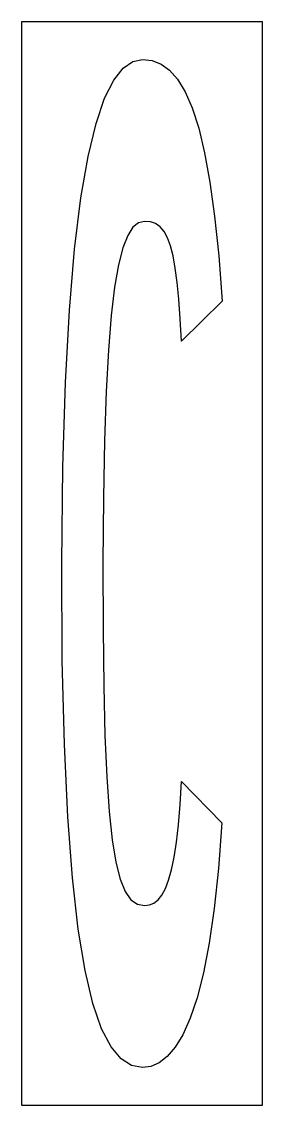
# Model space of a CAD drawing. Extents: x 0 to 24, y 0 to 108.
import ezdxf

# ---------------------------------------------------------------- set-up
doc = ezdxf.new("R2010")
doc.units = 0
doc.layers.add('CUT', color=7, linetype='Continuous')
doc.layers.add('OUTSIDE', color=1, linetype='Continuous')

msp = doc.modelspace()

# ---------------------------------------------------------------- linework, layer by layer
at = {"layer": 'CUT'}
msp.add_lwpolyline([(15.9451, 76.17), (15.8152, 78.39), (15.6754, 80.33), (15.5056, 82.01), (15.3159, 83.45), (15.0961, 84.67), (14.8464, 85.67), (14.5468, 86.47), (14.2072, 87.1), (13.8077, 87.56), (13.3583, 87.87), (12.839, 88.04), (12.2597, 88.09), (11.6504, 87.96), (11.0911, 87.51), (10.5718, 86.7), (10.0924, 85.47), (9.6629, 83.77), (9.2734, 81.54), (8.9338, 78.72), (8.6542, 75.27), (8.4345, 71.13), (8.2647, 66.24), (8.1548, 60.55), (8.1049, 54), (8.1149, 47.45), (8.1848, 41.76), (8.3046, 36.87), (8.4844, 32.73), (8.7241, 29.28), (9.0237, 26.46), (9.3933, 24.23), (9.8327, 22.53), (10.3321, 21.3), (10.9014, 20.49), (11.5406, 20.05), (12.2597, 19.91), (12.7391, 19.97), (13.1785, 20.15), (13.598, 20.47), (13.9775, 20.95), (14.3371, 21.6), (14.6567, 22.44), (14.9463, 23.48), (15.206, 24.74), (15.4357, 26.23), (15.6355, 27.97), (15.8052, 29.98), (15.9451, 32.26), (19.97, 28.15), (19.6305, 23.59), (19.211, 19.6), (18.7016, 16.15), (18.1323, 13.2), (17.4931, 10.72), (16.804, 8.68), (16.0749, 7.04), (15.3059, 5.78), (14.5169, 4.85), (13.7079, 4.23), (12.8789, 3.88), (12.0599, 3.77), (10.9613, 3.97), (9.9126, 4.63), (8.9139, 5.82), (7.975, 7.63), (7.1061, 10.14), (6.3271, 13.43), (5.638, 17.57), (5.0587, 22.66), (4.5993, 28.76), (4.2597, 35.97), (4.0499, 44.35), (4, 54), (4.0999, 63.65), (4.3596, 72.03), (4.7591, 79.24), (5.2684, 85.34), (5.8976, 90.43), (6.6167, 94.57), (7.4157, 97.86), (8.2747, 100.37), (9.1835, 102.18), (10.1223, 103.37), (11.0911, 104.03), (12.0599, 104.23), (12.9988, 104.13), (13.8976, 103.78), (14.7466, 103.17), (15.5556, 102.26), (16.3046, 101.02), (17.0037, 99.4), (17.6529, 97.39), (18.2422, 94.94), (18.7715, 92.02), (19.2409, 88.61), (19.6604, 84.66), (20, 80.14)], close=True, dxfattribs=at)
at = {"layer": 'OUTSIDE'}
msp.add_lwpolyline([(0, 0), (24, 0), (24, 108), (0, 108)], close=True, dxfattribs=at)

doc.saveas('drawing.dxf')
